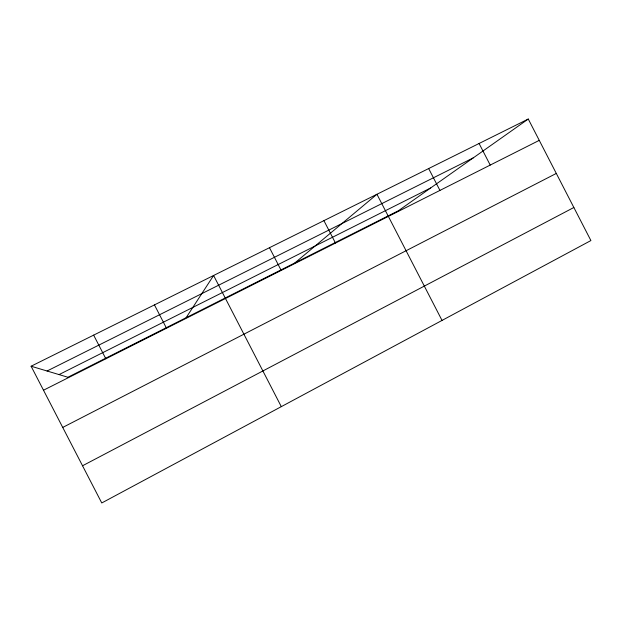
<?xml version="1.0" encoding="UTF-8"?>
<svg xmlns="http://www.w3.org/2000/svg" width="622" height="622" viewBox="0 0 622 622"><rect width="100%" height="100%" fill="white"/><g stroke="black" fill="none" stroke-linecap="round" stroke-linejoin="round"><path stroke-width="0.93" d="M186.133 317.687L213.603 275.492L281.307 406.64M294.968 262.849L376.955 194.266L442.032 320.423M528.265 119.035L398.422 210.726L67.915 377.251L31.1 366.226L101.759 502.965L590.9 240.558L528.265 119.035L31.1 366.226M82.539 465.769L573.857 207.499M62.729 427.431L556.301 173.429M43.501 390.219L539.258 140.362M59.051 374.592L430.649 187.968M47.062 371.007L473.272 157.871M479.088 143.488L490.214 165.079M428.667 168.554L439.941 190.418M323.914 220.639L335.483 243.062M269.481 247.704L281.198 270.422M154.45 304.897L166.502 328.229M93.642 335.134L105.864 358.793"/></g></svg>
